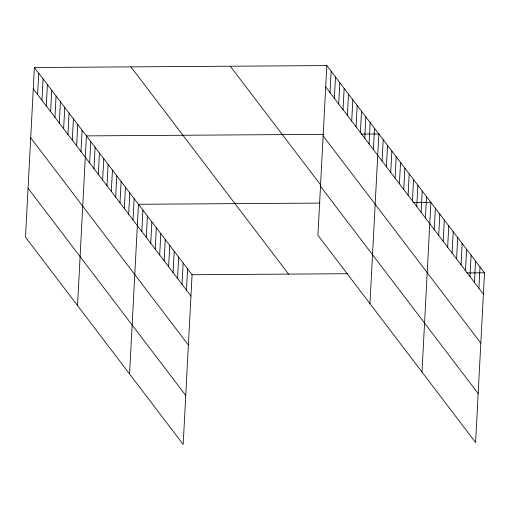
<?xml version="1.0" encoding="UTF-8"?>
<svg xmlns="http://www.w3.org/2000/svg" width="510" height="510" viewBox="0 0 510 510"><rect width="100%" height="100%" fill="white"/><g stroke="black" fill="none" stroke-linecap="round" stroke-linejoin="round"><path stroke-width="0.76" d="M34.393 67.505L25.5 237.182L183.179 444.414L192.072 274.731L34.393 67.505L326.821 65.586L484.5 272.818L475.607 442.495L317.928 235.269L326.821 65.586M37.612 94.548L38.728 73.204M41.947 100.247L43.063 78.903M46.282 105.946L47.398 84.603M50.617 111.645L51.739 90.302M54.953 117.345L56.074 96.001M59.294 123.044L60.41 101.7M63.629 128.743L64.745 107.4M67.964 134.436L69.079 113.099M72.299 140.135L73.421 118.792M76.634 145.834L77.756 124.491M80.975 151.534L82.091 130.19M77.533 305.566L86.426 135.889L323.27 134.34M89.645 162.932L90.761 141.589M93.98 168.631L95.102 147.288M98.315 174.331L99.437 152.987M102.657 180.03L103.772 158.686M106.992 185.729L108.107 164.386M111.327 191.428L112.442 170.085M115.662 197.128L116.784 175.784M119.997 202.827L121.119 181.483M124.338 208.52L125.454 187.183M128.673 214.219L129.789 192.876M133.008 219.918L134.124 198.575M129.572 373.951L138.465 204.274L320.07 203.088M141.812 231.489L142.927 210.145M146.281 237.36L147.396 216.017M150.75 243.232L151.865 221.888M155.212 249.103L156.334 227.76M159.681 254.974L160.803 233.631M164.15 260.846L165.266 239.502M168.619 266.717L169.734 245.374M173.088 272.589L174.203 251.245M177.55 278.46L178.672 257.116M182.019 284.331L183.141 262.988M186.488 290.203L187.603 268.859M330.034 92.629L331.156 71.285M334.375 98.328L335.491 76.984M338.71 104.027L339.826 82.684M343.045 109.727L344.161 88.383M347.38 115.426L348.502 94.082M351.715 121.125L352.837 99.781M356.056 126.824L357.172 105.481M360.392 132.523L361.507 111.18M364.726 138.223L365.842 116.879M369.061 143.922L370.183 122.578M373.397 149.621L374.518 128.278M369.96 303.654L378.853 133.977L361.099 134.092M382.073 161.013L383.188 139.67M386.408 166.713L387.523 145.369M390.743 172.412L391.865 151.068M395.078 178.111L396.2 156.768M399.413 183.81L400.535 162.467M403.754 189.51L404.87 168.166M408.089 195.209L409.205 173.865M412.424 200.908L413.546 179.565M416.759 206.607L417.881 185.264M421.094 212.307L422.216 190.963M425.436 218.006L426.551 196.662M421.993 372.039L430.886 202.362L413.132 202.476M434.239 229.576L435.355 208.233M438.702 235.448L439.824 214.104M443.171 241.319L444.293 219.976M447.64 247.191L448.762 225.847M452.109 253.062L453.224 231.719M456.577 258.933L457.693 237.59M461.046 264.805L462.162 243.461M465.509 270.676L466.631 249.333M469.978 276.548L471.1 255.204M474.447 282.419L475.562 261.075M478.915 288.29L480.031 266.947M192.072 274.731L347.431 273.717M466.746 272.933L484.5 272.818M325.699 86.93L483.384 294.162M323.136 135.883L480.815 343.109M230.316 66.223L320.898 185.264M320.49 186.316L478.176 393.541M130.891 66.874L288.577 274.099M33.271 88.848L190.957 296.074M30.708 137.802L188.388 345.028M28.063 188.235L185.748 395.46"/></g></svg>
